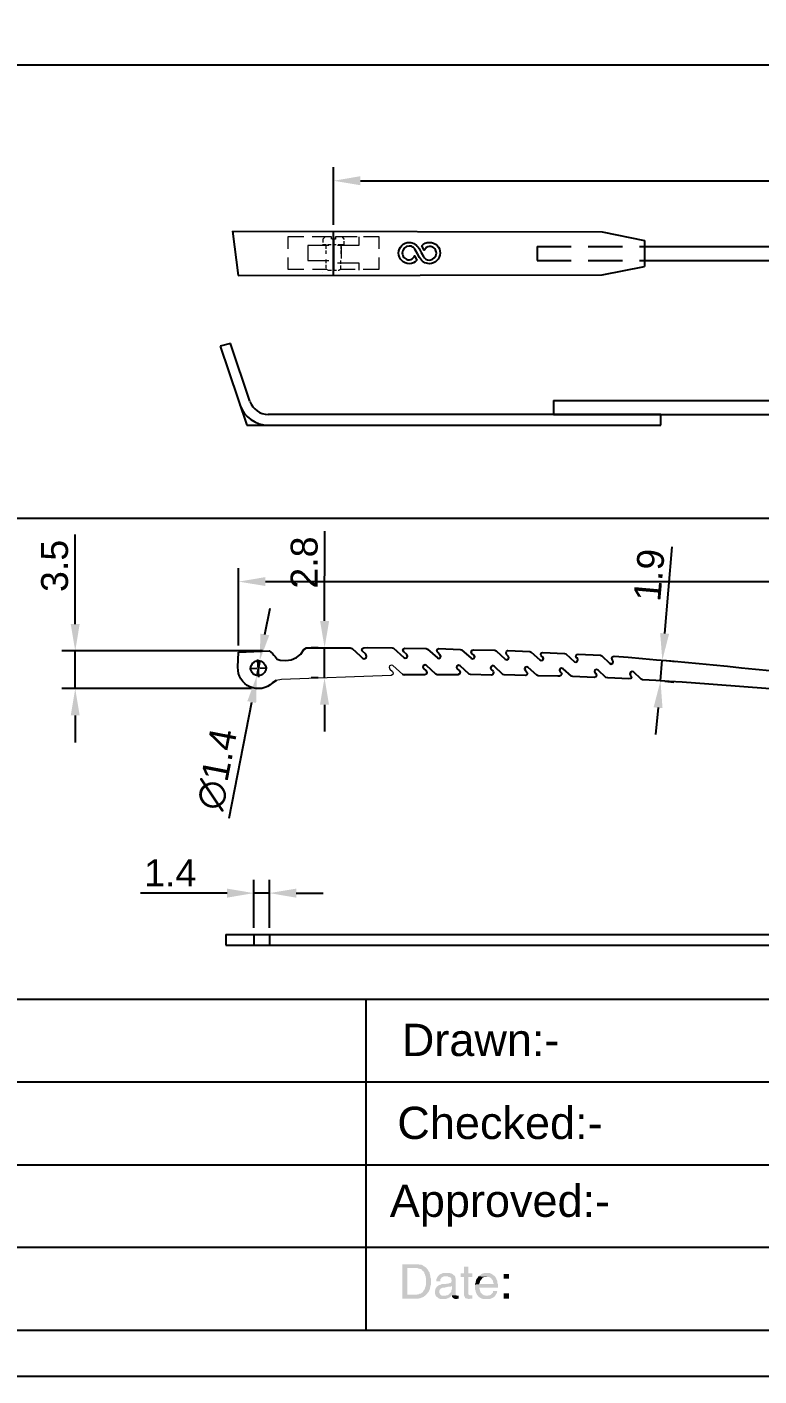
# Model space of a CAD drawing. Header units: millimetres. Extents: x 7018 to 13530, y 4187 to 5692.
# Drawn here: x 12253.5 to 12321.6, y 4951.9 to 5077.3 of the extents above; entities that cross this region are included whole.
import ezdxf

# ---------------------------------------------------------------- set-up
doc = ezdxf.new("R2010")
doc.units = ezdxf.units.MM
for name, pattern in [('CENTER2', [28.575, 19.05, -3.175, 3.175, -3.175]), ('HIDDEN', [9.525, 6.35, -3.175]), ('HIDDEN2', [0.1875, 0.125, -0.0625])]:
    doc.linetypes.add(name, pattern=pattern)
doc.layers.add('111', color=7, linetype='Continuous', true_color=0xffffff)
for name, color, linetype in [('Center Line', 2, 'CENTER2'), ('Dimension', 3, 'Continuous'), ('Hidden Line', 1, 'HIDDEN2'), ('PDF_Geometry', 7, 'Continuous'), ('PDF_虚线层', 7, 'Continuous')]:
    doc.layers.add(name, color=color, linetype=linetype)
doc.styles.get("Standard").update_dxf_attribs({"font": 'arial.ttf'})
doc.styles.add('样式 1', font='romant.shx')
doc.dimstyles.new('ISO-25', dxfattribs={"dimtxt": 2.5, "dimasz": 2.5, "dimexe": 1.25, "dimexo": 0.625, "dimtad": 1, "dimtxsty": 'Standard', "dimcen": 2.5, "dimadec": 0, "dimazin": 0, "dimtfac": 1, "dimtmove": 0, "dimatfit": 3, "dimfxl": 1, "dimarcsym": 0})
doc.dimstyles.new('ISO-25$0', dxfattribs={"dimtxt": 2.5, "dimasz": 2.5, "dimexe": 0.5, "dimexo": 1, "dimgap": 1, "dimtad": 0, "dimtih": 1, "dimtoh": 1, "dimdec": 1, "dimzin": 10, "dimdsep": 46, "dimlunit": 6, "dimtxsty": '样式 1', "dimcen": 0, "dimclrd": 256, "dimclre": 256, "dimclrt": 7, "dimazin": 0, "dimtfac": 1, "dimtdec": 1, "dimtofl": 0, "dimtmove": 0, "dimatfit": 0, "dimfxl": 1, "dimtolj": 1, "dimtzin": 10, "dimarcsym": 0})

# ---------------------------------------------------------------- blocks, each defined once
blk = doc.blocks.new('*D2916')
at = {"layer": 'Defpoints', "color": 0, "transparency": 16777216}
for p in [(12421.97, 5063.03), (12421.97, 5059.6), (12282.02, 5058.32)]:
    blk.add_point(p, dxfattribs=at)
at = {"layer": 'Dimension', "color": 0, "lineweight": -2, "transparency": 16777216}
for p, q in [((12282.02, 5058.94), (12282.02, 5064.28)), ((12421.97, 5060.22), (12421.97, 5064.28)), ((12284.52, 5063.03), (12419.47, 5063.03))]:
    blk.add_line(p, q, dxfattribs=at)
at = {"layer": 'Dimension', "color": 0, "transparency": 16777216}
for points in [[(12284.52, 5063.45), (12284.52, 5062.61), (12282.02, 5063.03)], [(12419.47, 5063.45), (12419.47, 5062.61), (12421.97, 5063.03)]]:
    blk.add_solid(points, dxfattribs=at)
at = {"layer": 'Dimension', "color": 0, "transparency": 16777216, "insert": (12351.99, 5064.93), "char_height": 2.5, "attachment_point": 5}
blk.add_mtext('140±2', dxfattribs=at)
blk = doc.blocks.new('*D2924')
at = {"layer": 'Defpoints', "color": 0, "transparency": 16777216}
for p in [(12274.61, 4996.78), (12274.61, 4992.94), (12276.05, 4992.94)]:
    blk.add_point(p, dxfattribs=at)
at = {"layer": 'Dimension', "color": 0, "lineweight": -2, "transparency": 16777216}
for p, q in [((12274.61, 4993.56), (12274.61, 4998.03)), ((12276.05, 4993.56), (12276.05, 4998.03)), ((12272.11, 4996.78), (12264.05, 4996.78)), ((12276.05, 4996.78), (12274.61, 4996.78)), ((12278.55, 4996.78), (12281.05, 4996.78))]:
    blk.add_line(p, q, dxfattribs=at)
at = {"layer": 'Dimension', "color": 0, "transparency": 16777216}
for points in [[(12272.11, 4997.2), (12272.11, 4996.36), (12274.61, 4996.78)], [(12278.55, 4997.2), (12278.55, 4996.36), (12276.05, 4996.78)]]:
    blk.add_solid(points, dxfattribs=at)
at = {"layer": 'Dimension', "color": 0, "transparency": 16777216, "insert": (12266.83, 4998.66), "char_height": 2.5, "attachment_point": 5}
blk.add_mtext('1.4', dxfattribs=at)
blk = doc.blocks.new('*U1601')
at = {"layer": 'Center Line', "color": 0, "ltscale": 0.2, "transparency": 16777216}
for p, q in [((-0.82, 0), (-0.14, 0)), ((0, 0.14), (0, 0.82)), ((0.14, 0), (0.82, 0)), ((0, -0.82), (0, -0.14))]:
    blk.add_line(p, q, dxfattribs=at)
at = {"layer": 'Center Line', "color": 0, "linetype": 'Continuous', "ltscale": 0.2, "transparency": 16777216}
for p, q in [((-0.07, 0), (0.07, 0)), ((0, -0.07), (0, 0.07))]:
    blk.add_line(p, q, dxfattribs=at)
blk = doc.blocks.new('*D2925')
at = {"layer": 'Defpoints', "color": 0, "transparency": 16777216}
for p in [(12275.15, 5018.38), (12274.89, 5017.01)]:
    blk.add_point(p, dxfattribs=at)
at = {"layer": 'Dimension', "color": 0, "lineweight": -2, "transparency": 16777216}
for p, q in [((12275.63, 5020.83), (12276.11, 5023.29)), ((12275.15, 5018.38), (12274.89, 5017.01)), ((12272.31, 5003.74), (12274.41, 5014.55))]:
    blk.add_line(p, q, dxfattribs=at)
at = {"layer": 'Dimension', "color": 0, "transparency": 16777216}
for points in [[(12275.22, 5020.91), (12276.04, 5020.76), (12275.15, 5018.38)], [(12274, 5014.63), (12274.82, 5014.47), (12274.89, 5017.01)]]:
    blk.add_solid(points, dxfattribs=at)
at = {"layer": 'Dimension', "color": 0, "transparency": 16777216, "insert": (12271.19, 5008.3), "char_height": 2.5, "attachment_point": 5, "rotation": 79.0025}
blk.add_mtext('∅1.4', dxfattribs=at)
blk = doc.blocks.new('*D2926')
at = {"layer": 'Defpoints', "color": 0, "transparency": 16777216}
for p in [(12410.34, 5025.75), (12273.19, 5019.19), (12410.34, 5003.89)]:
    blk.add_point(p, dxfattribs=at)
at = {"layer": 'Dimension', "color": 0, "lineweight": -2, "transparency": 16777216}
for p, q in [((12273.19, 5019.82), (12273.19, 5027)), ((12410.34, 5004.51), (12410.34, 5027)), ((12275.69, 5025.75), (12407.84, 5025.75))]:
    blk.add_line(p, q, dxfattribs=at)
at = {"layer": 'Dimension', "color": 0, "transparency": 16777216}
for points in [[(12275.69, 5026.17), (12275.69, 5025.34), (12273.19, 5025.75)], [(12407.84, 5026.17), (12407.84, 5025.34), (12410.34, 5025.75)]]:
    blk.add_solid(points, dxfattribs=at)
at = {"layer": 'Dimension', "color": 0, "transparency": 16777216, "insert": (12341.77, 5027.65), "char_height": 2.5, "attachment_point": 5}
blk.add_mtext('137.2', dxfattribs=at)
blk = doc.blocks.new('*D2929')
at = {"layer": 'Defpoints', "color": 0, "transparency": 16777216}
for p in [(12281.19, 5019.6), (12281.22, 5019.6), (12281.22, 5016.8)]:
    blk.add_point(p, dxfattribs=at)
at = {"layer": 'Dimension', "color": 0, "lineweight": -2, "transparency": 16777216}
for p, q in [((12281.19, 5022.1), (12281.2, 5030.45)), ((12280.6, 5019.6), (12279.94, 5019.6)), ((12281.18, 5016.8), (12281.19, 5019.6)), ((12280.59, 5016.8), (12279.93, 5016.8)), ((12281.18, 5014.3), (12281.17, 5011.8))]:
    blk.add_line(p, q, dxfattribs=at)
at = {"layer": 'Dimension', "color": 0, "transparency": 16777216}
for points in [[(12280.77, 5022.1), (12281.61, 5022.1), (12281.19, 5019.6)], [(12280.76, 5014.3), (12281.6, 5014.3), (12281.18, 5016.8)]]:
    blk.add_solid(points, dxfattribs=at)
at = {"layer": 'Dimension', "color": 0, "transparency": 16777216, "insert": (12279.3, 5027.52), "char_height": 2.5, "attachment_point": 5, "rotation": 89.912}
blk.add_mtext('2.8', dxfattribs=at)
blk = doc.blocks.new('*D2930')
at = {"layer": 'Defpoints', "color": 0, "transparency": 16777216}
for p in [(12312.38, 5018.46), (12312.61, 5018.44), (12312.21, 5016.54)]:
    blk.add_point(p, dxfattribs=at)
at = {"layer": 'Dimension', "color": 0, "lineweight": -2, "transparency": 16777216}
for p, q in [((12312.83, 5020.93), (12313.54, 5028.97)), ((12312.44, 5016.52), (12312.61, 5018.44)), ((12313, 5018.41), (12313.85, 5018.33)), ((12312.83, 5016.48), (12313.68, 5016.41)), ((12312.22, 5014.03), (12311.99, 5011.54))]:
    blk.add_line(p, q, dxfattribs=at)
at = {"layer": 'Dimension', "color": 0, "transparency": 16777216}
for points in [[(12312.41, 5020.97), (12313.24, 5020.89), (12312.61, 5018.44)], [(12311.8, 5014.06), (12312.63, 5013.99), (12312.44, 5016.52)]]:
    blk.add_solid(points, dxfattribs=at)
at = {"layer": 'Dimension', "color": 0, "transparency": 16777216, "insert": (12311.4, 5026.36), "char_height": 2.5, "attachment_point": 5, "rotation": 84.9268}
blk.add_mtext('1.9', dxfattribs=at)
blk = doc.blocks.new('*D2931')
at = {"layer": 'Defpoints', "color": 0, "transparency": 16777216}
for p in [(12257.99, 5019.3), (12276.02, 5019.3), (12275.02, 5015.8)]:
    blk.add_point(p, dxfattribs=at)
at = {"layer": 'Dimension', "color": 0, "lineweight": -2, "transparency": 16777216}
for p, q in [((12257.99, 5021.8), (12257.99, 5030.12)), ((12275.4, 5019.3), (12256.74, 5019.3)), ((12257.99, 5015.8), (12257.99, 5019.3)), ((12274.4, 5015.8), (12256.74, 5015.8)), ((12257.99, 5013.3), (12257.99, 5010.8))]:
    blk.add_line(p, q, dxfattribs=at)
at = {"layer": 'Dimension', "color": 0, "transparency": 16777216}
for points in [[(12257.57, 5021.8), (12258.4, 5021.8), (12257.99, 5019.3)], [(12257.57, 5013.3), (12258.4, 5013.3), (12257.99, 5015.8)]]:
    blk.add_solid(points, dxfattribs=at)
at = {"layer": 'Dimension', "color": 0, "transparency": 16777216, "insert": (12256.08, 5027.21), "char_height": 2.5, "attachment_point": 5, "rotation": 90}
blk.add_mtext('3.5', dxfattribs=at)

msp = doc.modelspace()

# ---------------------------------------------------------------- hatches: boundary and pattern name
at = {"transparency": 33554559}
for points in [[(12289.732, 4962.27), (12288.423, 4962.27), (12288.423, 4959.065), (12289.912, 4959.065), (12290.003, 4959.111), (12290.093, 4959.111), (12290.183, 4959.156), (12290.228, 4959.156), (12290.319, 4959.201), (12290.409, 4959.246), (12290.454, 4959.291), (12290.544, 4959.336), (12290.589, 4959.381), (12290.635, 4959.427), (12288.874, 4959.427), (12288.874, 4961.909), (12289.687, 4961.909), (12290.635, 4961.954), (12290.544, 4961.999), (12290.499, 4962.044), (12290.409, 4962.089), (12290.364, 4962.134), (12290.274, 4962.18), (12290.183, 4962.225), (12290.003, 4962.225), (12289.958, 4962.27), (12289.867, 4962.27)], [(12290.635, 4961.954), (12289.687, 4961.909), (12289.822, 4961.909), (12289.912, 4961.864), (12290.003, 4961.864), (12290.048, 4961.819), (12290.138, 4961.819), (12290.228, 4961.773), (12290.274, 4961.683), (12290.319, 4961.638), (12290.409, 4961.593), (12290.454, 4961.503), (12290.454, 4961.457), (12290.499, 4961.367), (12290.544, 4961.322), (12290.544, 4961.232), (12290.589, 4961.142), (12290.589, 4961.051), (12290.635, 4960.961), (12290.635, 4960.374), (12290.589, 4960.284), (12290.589, 4960.194), (12290.544, 4960.103), (12290.544, 4960.013), (12290.499, 4959.968), (12290.454, 4959.878), (12290.409, 4959.833), (12290.364, 4959.742), (12290.364, 4959.742), (12290.319, 4959.652), (12290.228, 4959.607), (12290.183, 4959.562), (12290.093, 4959.517), (12290.003, 4959.517), (12289.958, 4959.472), (12289.867, 4959.472), (12289.777, 4959.427), (12288.874, 4959.427), (12290.635, 4959.427), (12290.725, 4959.517), (12290.725, 4959.517), (12290.77, 4959.607), (12290.815, 4959.652), (12290.86, 4959.697), (12290.905, 4959.788), (12290.951, 4959.878), (12290.951, 4959.923), (12290.996, 4960.013), (12290.996, 4960.103), (12291.041, 4960.194), (12291.041, 4960.284), (12291.086, 4960.374), (12291.086, 4960.916), (12291.041, 4961.006), (12291.041, 4961.187), (12290.996, 4961.277), (12290.996, 4961.322), (12290.951, 4961.412), (12290.951, 4961.503), (12290.905, 4961.548), (12290.86, 4961.638), (12290.815, 4961.728), (12290.77, 4961.773), (12290.725, 4961.819), (12290.68, 4961.909)], [(12294.561, 4962.044), (12294.155, 4962.044), (12294.155, 4961.412), (12293.839, 4961.412), (12293.839, 4961.096), (12294.155, 4961.096), (12294.155, 4959.381), (12294.2, 4959.291), (12294.245, 4959.201), (12294.245, 4959.156), (12294.29, 4959.111), (12294.335, 4959.111), (12294.426, 4959.065), (12294.516, 4959.065), (12294.606, 4959.02), (12294.651, 4959.02), (12294.696, 4959.065), (12294.922, 4959.065), (12294.922, 4959.381), (12294.696, 4959.381), (12294.606, 4959.427), (12294.561, 4959.472), (12294.561, 4961.096), (12294.922, 4961.096), (12294.922, 4961.412), (12294.561, 4961.412)], [(12293.297, 4961.187), (12292.485, 4961.142), (12292.666, 4961.142), (12292.711, 4961.096), (12292.801, 4961.096), (12292.846, 4961.051), (12292.936, 4961.006), (12292.981, 4960.916), (12292.981, 4960.826), (12293.027, 4960.735), (12293.027, 4960.735), (12292.981, 4960.645), (12292.981, 4960.6), (12292.936, 4960.555), (12292.846, 4960.51), (12292.801, 4960.51), (12292.711, 4960.465), (12292.214, 4960.419), (12292.079, 4960.419), (12291.989, 4960.374), (12291.898, 4960.329), (12291.853, 4960.329), (12291.763, 4960.284), (12293.027, 4960.239), (12293.027, 4959.923), (12292.981, 4959.833), (12292.981, 4959.697), (12292.936, 4959.652), (12292.846, 4959.562), (12292.801, 4959.517), (12292.756, 4959.472), (12292.711, 4959.427), (12292.62, 4959.381), (12292.53, 4959.381), (12292.44, 4959.336), (12291.537, 4959.336), (12291.582, 4959.246), (12291.673, 4959.201), (12291.718, 4959.156), (12291.763, 4959.111), (12291.853, 4959.065), (12291.898, 4959.065), (12291.989, 4959.02), (12292.485, 4959.02), (12292.53, 4959.065), (12292.62, 4959.111), (12292.711, 4959.111), (12292.756, 4959.156), (12292.846, 4959.201), (12292.936, 4959.291), (12292.936, 4959.291), (12293.027, 4959.381), (12293.433, 4959.381), (12293.388, 4959.472), (12293.388, 4960.916), (12293.343, 4961.006), (12293.343, 4961.096)], [(12292.53, 4961.457), (12292.214, 4961.457), (12292.124, 4961.412), (12292.034, 4961.367), (12291.989, 4961.367), (12291.898, 4961.322), (12291.853, 4961.277), (12291.808, 4961.232), (12291.763, 4961.187), (12291.718, 4961.142), (12291.673, 4961.051), (12291.628, 4960.961), (12291.582, 4960.871), (12291.582, 4960.69), (12291.943, 4960.69), (12291.943, 4960.826), (12291.989, 4960.916), (12292.034, 4960.961), (12292.079, 4961.051), (12292.124, 4961.051), (12292.214, 4961.096), (12292.304, 4961.142), (12292.485, 4961.142), (12293.297, 4961.187), (12293.252, 4961.232), (12293.162, 4961.277), (12293.117, 4961.322), (12293.072, 4961.367), (12292.981, 4961.412), (12292.891, 4961.412), (12292.846, 4961.457), (12292.62, 4961.457)], [(12296.276, 4961.457), (12296.05, 4961.457), (12295.96, 4961.412), (12295.915, 4961.412), (12295.825, 4961.367), (12295.735, 4961.322), (12295.689, 4961.277), (12295.599, 4961.232), (12295.554, 4961.187), (12295.509, 4961.142), (12296.276, 4961.096), (12296.457, 4961.096), (12296.547, 4961.051), (12296.637, 4961.006), (12296.682, 4960.961), (12296.727, 4960.916), (12296.727, 4960.916), (12296.773, 4960.826), (12296.818, 4960.78), (12296.863, 4960.69), (12296.863, 4960.6), (12296.908, 4960.51), (12296.908, 4960.419), (12295.599, 4960.419), (12295.193, 4960.374), (12295.193, 4959.923), (12295.238, 4959.833), (12295.238, 4959.742), (12295.283, 4959.652), (12295.283, 4959.607), (12295.328, 4959.517), (12295.373, 4959.427), (12295.419, 4959.381), (12295.464, 4959.336), (12296.276, 4959.336), (12296.186, 4959.336), (12296.096, 4959.381), (12296.005, 4959.381), (12295.96, 4959.427), (12295.87, 4959.472), (12295.825, 4959.517), (12295.78, 4959.562), (12295.735, 4959.607), (12295.689, 4959.652), (12295.689, 4959.742), (12295.644, 4959.788), (12295.644, 4959.878), (12295.599, 4960.013), (12295.599, 4960.103), (12297.314, 4960.103), (12297.314, 4960.419), (12297.269, 4960.51), (12297.269, 4960.69), (12297.224, 4960.78), (12297.179, 4960.871), (12297.179, 4960.916), (12297.134, 4961.006), (12297.088, 4961.051), (12297.043, 4961.142), (12296.998, 4961.187), (12296.908, 4961.232), (12296.863, 4961.277), (12296.773, 4961.322), (12296.727, 4961.367), (12296.637, 4961.412), (12296.547, 4961.457), (12296.366, 4961.457)], [(12295.509, 4961.142), (12295.464, 4961.096), (12295.419, 4961.006), (12295.373, 4960.961), (12295.328, 4960.871), (12295.283, 4960.826), (12295.283, 4960.735), (12295.238, 4960.645), (12295.238, 4960.555), (12295.193, 4960.465), (12295.193, 4960.374), (12295.599, 4960.419), (12295.599, 4960.51), (12295.644, 4960.6), (12295.644, 4960.69), (12295.689, 4960.735), (12295.735, 4960.826), (12295.78, 4960.871), (12295.825, 4960.916), (12295.87, 4961.006), (12295.96, 4961.051), (12296.005, 4961.051), (12296.096, 4961.096), (12296.276, 4961.096)], [(12298.352, 4960.916), (12298.352, 4961.367), (12297.856, 4961.367), (12297.856, 4960.916)], [(12291.763, 4960.284), (12291.718, 4960.239), (12291.628, 4960.194), (12291.628, 4960.149), (12291.582, 4960.103), (12291.537, 4960.013), (12291.492, 4959.968), (12291.492, 4959.878), (12291.447, 4959.788), (12291.447, 4959.562), (12291.492, 4959.472), (12291.492, 4959.381), (12291.537, 4959.336), (12292.259, 4959.336), (12292.124, 4959.336), (12292.034, 4959.381), (12291.989, 4959.427), (12291.943, 4959.472), (12291.898, 4959.562), (12291.853, 4959.652), (12291.853, 4959.788), (12291.898, 4959.878), (12291.943, 4959.923), (12291.989, 4960.013), (12292.034, 4960.013), (12292.124, 4960.058), (12292.214, 4960.103), (12292.395, 4960.103), (12292.756, 4960.194), (12292.936, 4960.194), (12293.027, 4960.239)], [(12293.433, 4959.381), (12293.027, 4959.381), (12293.027, 4959.291), (12293.523, 4959.336), (12293.523, 4959.336)], [(12293.658, 4959.336), (12293.523, 4959.336), (12293.027, 4959.291), (12293.072, 4959.201), (12293.117, 4959.156), (12293.117, 4959.156), (12293.162, 4959.111), (12293.252, 4959.065), (12293.343, 4959.02), (12293.523, 4959.02), (12293.568, 4959.065), (12293.658, 4959.065)], [(12297.269, 4959.788), (12296.863, 4959.788), (12296.863, 4959.652), (12296.818, 4959.607), (12296.727, 4959.517), (12296.682, 4959.472), (12296.637, 4959.427), (12296.547, 4959.381), (12296.457, 4959.381), (12296.366, 4959.336), (12295.464, 4959.336), (12295.509, 4959.246), (12295.599, 4959.201), (12295.644, 4959.156), (12295.735, 4959.111), (12295.825, 4959.065), (12295.87, 4959.065), (12295.96, 4959.02), (12296.547, 4959.02), (12296.637, 4959.065), (12296.727, 4959.111), (12296.773, 4959.111), (12296.863, 4959.156), (12296.908, 4959.201), (12296.998, 4959.246), (12297.043, 4959.336), (12297.088, 4959.381), (12297.134, 4959.472), (12297.179, 4959.517), (12297.224, 4959.607), (12297.224, 4959.697)], [(12298.352, 4959.065), (12298.352, 4959.562), (12297.856, 4959.562), (12297.856, 4959.065)]]:
    msp.add_hatch(color=256, dxfattribs=at).paths.add_polyline_path(points)

# ---------------------------------------------------------------- linework, layer by layer
for p, q in [((12204.369, 5073.816), (12600.807, 5073.816)), ((12272.63, 5058.336), (12307.005, 5058.272)), ((12272.63, 5058.336), (12273.139, 5054.21)), ((12282.015, 5054.208), (12282.015, 5058.318)), ((12282.015, 5057.809), (12282.015, 5054.718)), ((12307.005, 5058.272), (12310.955, 5057.485)), ((12310.955, 5057.485), (12310.955, 5055.06)), ((12310.955, 5056.922), (12350.015, 5056.922)), ((12307.005, 5054.273), (12310.955, 5055.06)), ((12310.955, 5055.622), (12350.015, 5055.622)), ((12273.139, 5054.21), (12307.005, 5054.273)), ((12272.419, 5047.887), (12271.458, 5047.631)), ((12271.458, 5047.631), (12273.949, 5040.294)), ((12274.244, 5042.516), (12272.419, 5047.887)), ((12302.473, 5042.594), (12351.608, 5042.594)), ((12302.473, 5042.594), (12302.473, 5041.294)), ((12312.473, 5041.294), (12275.948, 5041.294)), ((12302.473, 5041.294), (12351.608, 5041.294)), ((12312.473, 5040.294), (12312.473, 5041.294)), ((12273.949, 5040.294), (12312.473, 5040.294)), ((12204.369, 5031.644), (12600.807, 5031.644)), ((12273.125, 5017.78), (12273.19, 5019.193)), ((12271.993, 4992.936), (12271.993, 4991.936)), ((12271.993, 4992.936), (12411.236, 4992.936)), ((12271.993, 4991.936), (12411.236, 4991.936)), ((12274.608, 4992.936), (12274.608, 4991.936)), ((12276.048, 4992.936), (12276.048, 4991.936)), ((12191.551, 4956.132), (12600.807, 4956.132))]:
    msp.add_line(p, q)
msp.add_lwpolyline([(12604.845, 4951.873), (12604.845, 5248.873), (12184.845, 5248.873), (12184.845, 4951.873)], close=True)
at = {"color": 3}
msp.add_lwpolyline([(12290.563, 5056.739, 0.0692819), (12290.47, 5056.614), (12290.454, 5056.584), (12290.45, 5056.575), (12290.225, 5056.975, -0.211653), (12290.939, 5057.295, -0.1899034), (12291.658, 5057.012, -0.2148715), (12291.931, 5056.307, -0.4135549), (12290.939, 5055.314, -0.281356), (12290.033, 5055.881), (12289.827, 5056.248), (12289.622, 5056.614, 0.1470256), (12289.392, 5056.864, 0.134745), (12289.065, 5056.954, 0.4142045), (12288.416, 5056.305, 0.182544), (12288.569, 5055.9, 0.1647255), (12288.942, 5055.686, 0.264977), (12289.443, 5055.871, 0.0227654), (12289.492, 5055.931, 0.0245006), (12289.535, 5055.997), (12289.549, 5056.026), (12289.554, 5056.035), (12289.779, 5055.634, -0.2115472), (12289.065, 5055.314, -0.999983), (12289.065, 5057.295, -0.2816452), (12289.972, 5056.727), (12290.177, 5056.361), (12290.382, 5055.995, 0.2808543), (12290.939, 5055.656, 0.414205), (12291.588, 5056.305, 0.182545), (12291.435, 5056.709, 0.164251), (12291.063, 5056.924, 0.1447987), (12290.787, 5056.891, 0.094748)], format="xyb", close=True, dxfattribs=at)
for points in [[(12273.19, 5019.193), (12276.024, 5019.304, -0.1028672), (12276.583, 5018.771), (12276.78, 5018.547), (12277.07, 5018.444), (12277.576, 5018.411), (12278.087, 5018.463), (12278.567, 5018.686), (12278.968, 5018.999), (12279.251, 5019.447), (12279.515, 5019.599), (12283.578, 5019.593), (12283.744, 5019.54), (12284.504, 5018.856), (12284.701, 5018.632), (12284.867, 5018.579), (12285.041, 5018.653), (12285.094, 5018.819), (12285.021, 5018.993), (12284.7, 5019.267), (12284.666, 5019.396), (12284.716, 5019.52), (12284.848, 5019.596), (12285.146, 5019.62), (12287.472, 5019.598), (12287.596, 5019.547), (12288.557, 5018.682), (12288.68, 5018.631), (12288.852, 5018.663), (12288.905, 5018.829), (12288.828, 5018.96), (12288.55, 5019.232), (12288.473, 5019.364), (12288.524, 5019.488), (12288.655, 5019.564), (12290.642, 5019.522), (12290.766, 5019.471), (12291.687, 5018.65), (12291.811, 5018.6), (12291.943, 5018.676), (12291.993, 5018.8), (12291.917, 5018.932), (12291.719, 5019.156), (12291.643, 5019.288), (12291.696, 5019.454), (12291.828, 5019.53), (12293.812, 5019.446), (12293.936, 5019.395), (12294.817, 5018.619), (12294.941, 5018.569), (12295.115, 5018.643), (12295.165, 5018.766), (12295.089, 5018.898), (12294.889, 5019.08), (12294.813, 5019.212), (12294.908, 5019.375), (12295.037, 5019.409), (12297.024, 5019.367), (12297.148, 5019.317), (12297.987, 5018.543), (12298.153, 5018.49), (12298.285, 5018.567), (12298.335, 5018.69), (12298.259, 5018.822), (12298.098, 5018.959), (12298.067, 5019.131), (12298.117, 5019.255), (12298.249, 5019.331), (12300.275, 5019.243), (12300.399, 5019.193), (12301.199, 5018.465), (12301.323, 5018.414), (12301.494, 5018.446), (12301.547, 5018.612), (12301.471, 5018.743), (12301.35, 5018.836), (12301.316, 5018.965), (12301.369, 5019.131), (12301.498, 5019.165), (12303.524, 5019.078), (12303.648, 5019.027), (12304.448, 5018.299), (12304.572, 5018.249), (12304.703, 5018.325), (12304.756, 5018.491), (12304.722, 5018.62), (12304.641, 5018.667), (12304.565, 5018.799), (12304.66, 5018.963), (12304.789, 5018.997), (12306.857, 5018.907), (12306.981, 5018.856), (12307.699, 5018.175), (12307.863, 5018.08), (12307.994, 5018.156), (12308.047, 5018.322), (12307.971, 5018.454), (12307.898, 5018.628), (12307.948, 5018.752), (12308.122, 5018.826, -0.015884), (12350.173, 5014.015)], [(12276.342, 5016.331), (12276.696, 5016.563), (12276.342, 5016.331, -0.6792326), (12273.125, 5017.78, -0.6792326)], [(12349.987, 5012.539, 0.0228946), (12310.775, 5016.624), (12310.651, 5016.674), (12309.933, 5017.355), (12309.809, 5017.405), (12309.677, 5017.329), (12309.582, 5017.166), (12309.658, 5017.034), (12309.734, 5016.902), (12309.681, 5016.736), (12309.51, 5016.705), (12307.526, 5016.79), (12307.36, 5016.842), (12306.642, 5017.523), (12306.476, 5017.576), (12306.344, 5017.5), (12306.294, 5017.376), (12306.37, 5017.245), (12306.409, 5017.2), (12306.483, 5017.026), (12306.433, 5016.902), (12306.258, 5016.828), (12304.274, 5016.913), (12304.151, 5016.963), (12303.39, 5017.647), (12303.224, 5017.7), (12303.095, 5017.666), (12303.042, 5017.5), (12303.118, 5017.368), (12303.197, 5017.278), (12303.273, 5017.147), (12303.181, 5017.025), (12303.049, 5016.949), (12302.881, 5016.96), (12301.062, 5016.992), (12300.939, 5017.042), (12300.139, 5017.771), (12300.015, 5017.821), (12299.886, 5017.787), (12299.791, 5017.624), (12299.867, 5017.492), (12299.985, 5017.357), (12300.062, 5017.225), (12300.011, 5017.101), (12299.879, 5017.025), (12297.893, 5017.068), (12297.769, 5017.118), (12296.972, 5017.889), (12296.806, 5017.942), (12296.674, 5017.865), (12296.621, 5017.7), (12296.697, 5017.568), (12296.858, 5017.43), (12296.892, 5017.301), (12296.839, 5017.135), (12296.707, 5017.059), (12294.762, 5017.099), (12294.639, 5017.149), (12293.799, 5017.923), (12293.633, 5017.976), (12293.501, 5017.899), (12293.451, 5017.776), (12293.527, 5017.644), (12293.727, 5017.462), (12293.801, 5017.287), (12293.751, 5017.164), (12293.576, 5017.09), (12291.671, 5017.085), (12291.548, 5017.135), (12290.669, 5017.954), (12290.503, 5018.007), (12290.371, 5017.93), (12290.321, 5017.807), (12290.397, 5017.675), (12290.636, 5017.448), (12290.71, 5017.274), (12290.66, 5017.15), (12290.486, 5017.077), (12288.623, 5017.069), (12288.457, 5017.122), (12288.623, 5017.069)]]:
    msp.add_lwpolyline(points, format="xyb")
for points in [[(12204.369, 4986.912), (12600.807, 4986.912)], [(12285.038, 4986.912), (12285.038, 4956.132)], [(12204.369, 4979.24), (12500.499, 4979.24)], [(12204.369, 4971.522), (12553.439, 4971.522)], [(12204.369, 4963.849), (12500.499, 4963.849)]]:
    msp.add_lwpolyline(points)
msp.add_circle((12275.021, 5017.694), 0.7)
for centre, radius in [((12275.955, 5043.094), 2.8), ((12275.948, 5043.094), 1.8)]:
    msp.add_arc(centre, radius, 198.75781, 270)
at = {"layer": '111', "color": 7, "linetype": 'Continuous', "lineweight": 13}
msp.add_line((12281.024, 5054.517), (12281.024, 5054.517), dxfattribs=at)
msp.add_line((12281.024, 5054.517), (12281.024, 5054.517), dxfattribs=at)
at = {"layer": 'Hidden Line', "linetype": 'HIDDEN', "ltscale": 0.5}
for p, q in [((12300.955, 5056.922), (12300.955, 5055.622)), ((12300.955, 5056.922), (12310.955, 5056.922)), ((12300.955, 5055.622), (12310.955, 5055.622))]:
    msp.add_line(p, q, dxfattribs=at)
at = {"layer": 'Hidden Line', "lineweight": 9, "ltscale": 2.5}
msp.add_lwpolyline([(12281.834, 5057.809), (12281.242, 5057.809), (12281.03, 5057.597), (12281.03, 5057.089), (12282.723, 5057.089), (12283.02, 5057.089), (12283.02, 5057.597), (12282.85, 5057.809), (12282.215, 5057.809), (12282.215, 5057.597), (12281.834, 5057.597)], close=True, dxfattribs=at)
for points in [[(12281.326, 5056.242), (12281.326, 5057.089)], [(12282.723, 5056.242), (12282.723, 5057.089)], [(12282.723, 5056.92), (12282.723, 5056.073)], [(12282.723, 5056.581), (12282.723, 5055.734)], [(12281.317, 5055.692), (12281.317, 5054.845), (12281.529, 5054.718), (12282.502, 5054.718), (12282.714, 5054.845), (12282.714, 5055.692)]]:
    msp.add_lwpolyline(points, dxfattribs=at)
at = {"layer": 'PDF_Geometry', "lineweight": 9}
msp.add_lwpolyline([(12288.457, 5017.122), (12287.536, 5017.943), (12287.412, 5017.993), (12287.238, 5017.919), (12287.188, 5017.796), (12287.261, 5017.622), (12287.501, 5017.395), (12287.577, 5017.263), (12287.524, 5017.097), (12287.392, 5017.021), (12277.167, 5016.66), (12276.696, 5016.563)], dxfattribs=at)
at = {"layer": 'PDF_虚线层', "lineweight": 9}
for points in [[(12279.252, 5057.809), (12277.77, 5057.809), (12277.77, 5056.708)], [(12281.613, 5057.809), (12280.047, 5057.809)], [(12281.613, 5057.809), (12280.047, 5057.809)], [(12284.374, 5057.809), (12284.374, 5057.004), (12282.385, 5057.004)], [(12284.026, 5057.809), (12282.418, 5057.809)], [(12284.217, 5057.809), (12282.608, 5057.809)], [(12286.279, 5056.708), (12286.279, 5057.809), (12284.798, 5057.809)], [(12281.58, 5057.004), (12279.633, 5057.004), (12279.633, 5055.607), (12281.58, 5055.607)], [(12277.77, 5055.904), (12277.77, 5054.803), (12279.252, 5054.803)], [(12280.056, 5054.803), (12281.326, 5054.803)], [(12282.385, 5055.396), (12284.374, 5055.396), (12284.374, 5054.718)], [(12282.714, 5054.803), (12284.026, 5054.803)], [(12284.788, 5054.803), (12286.27, 5054.803), (12286.27, 5055.904)]]:
    msp.add_lwpolyline(points, dxfattribs=at)

# ---------------------------------------------------------------- block references
at = {"layer": 'Center Line', "ltscale": 0.2, "rotation": 2.513176020529866}
msp.add_blockref('*U1601', (12275.021, 5017.694), dxfattribs=at)

# ---------------------------------------------------------------- texts
at = {"char_height": 2.9997, "width": 34.34827, "attachment_point": 5}
for s, insert in [('Drawn:-', (12295.706, 4983.111)), ('Checked:-', (12297.503, 4975.393)), ('Approved:-', (12297.503, 4967.721))]:
    msp.add_mtext(s, dxfattribs=dict(at, insert=insert))

# ---------------------------------------------------------------- dimensions: what is measured, and where the dimension line sits
at = {"layer": 'Dimension'}
for base, p1, p2, override, picture, middle in [((12421.97, 5063.029), (12282.015, 5058.318), (12421.97, 5059.599), {"dimexe": 1.25, "dimexo": 0.625, "dimgap": 0.625, "dimtad": 1, "dimzin": 8, "dimlunit": 2, "dimpost": '<>', "dimtxsty": 'Standard', "dimcen": 2.5, "dimclrd": 0, "dimclre": 0, "dimclrt": 0, "dimadec": 0, "dimtol": 1, "dimtp": 2, "dimtm": 2, "dimtdec": 2, "dimtofl": 1, "dimatfit": 3, "dimtolj": 0, "dimtzin": 8}, '*D2916', (12351.993, 5064.93)), ((12410.343, 5025.752), (12273.19, 5019.193), (12410.343, 5003.887), {"dimexe": 1.25, "dimexo": 0.625, "dimgap": 0.625, "dimtad": 1, "dimtih": 0, "dimtoh": 0, "dimzin": 8, "dimlunit": 2, "dimtxsty": 'Standard', "dimcen": 2.5, "dimclrd": 0, "dimclre": 0, "dimclrt": 0, "dimadec": 0, "dimtp": 0.2, "dimtm": 0.2, "dimtdec": 2, "dimtofl": 1, "dimatfit": 3, "dimtolj": 0, "dimtzin": 8}, '*D2926', (12341.767, 5027.654)), ((12274.608, 4996.781), (12276.048, 4992.936), (12274.608, 4992.936), {"dimexe": 1.25, "dimexo": 0.625, "dimgap": 0.625, "dimtad": 1, "dimtih": 0, "dimtoh": 0, "dimzin": 8, "dimlunit": 2, "dimtxsty": 'Standard', "dimcen": 2.5, "dimclrd": 0, "dimclre": 0, "dimclrt": 0, "dimadec": 0, "dimtp": 0.2, "dimtm": 0.2, "dimtdec": 2, "dimtofl": 1, "dimatfit": 3, "dimtolj": 0, "dimtzin": 8}, '*D2924', (12266.83, 4998.661))]:
    dim = msp.add_linear_dim(base=base, p1=p1, p2=p2, dimstyle='ISO-25$0', override=override, dxfattribs=at)
    dim.commit()
    dim.dimension.update_dxf_attribs({"geometry": picture, "text_midpoint": middle})
dim = msp.add_linear_dim(base=(12257.986, 5019.304), p1=(12275.021, 5015.796), p2=(12276.024, 5019.304), angle=90, dimstyle='ISO-25$0', override={"dimexe": 1.25, "dimexo": 0.625, "dimgap": 0.625, "dimtad": 1, "dimtih": 0, "dimtoh": 0, "dimzin": 8, "dimlunit": 2, "dimtxsty": 'Standard', "dimcen": 2.5, "dimclrd": 0, "dimclre": 0, "dimclrt": 0, "dimadec": 0, "dimtp": 0.2, "dimtm": 0.2, "dimtdec": 2, "dimtofl": 1, "dimatfit": 3, "dimtolj": 0, "dimtzin": 8}, dxfattribs=at)
dim.commit()
dim.dimension.update_dxf_attribs({"geometry": '*D2931', "text_midpoint": (12256.084, 5027.214)})
for p1, p2, distance, picture, middle in [((12281.217, 5016.803), (12281.221, 5019.597), 0.035, '*D2929', (12279.297, 5027.524)), ((12312.207, 5016.538), (12312.378, 5018.461), -0.231, '*D2930', (12311.402, 5026.364))]:
    dim = msp.add_aligned_dim(p1=p1, p2=p2, distance=distance, dimstyle='ISO-25$0', override={"dimexe": 1.25, "dimexo": 0.625, "dimgap": 0.625, "dimtad": 1, "dimtih": 0, "dimtoh": 0, "dimzin": 8, "dimlunit": 2, "dimtxsty": 'Standard', "dimcen": 2.5, "dimclrd": 0, "dimclre": 0, "dimclrt": 0, "dimadec": 0, "dimtp": 0.2, "dimtm": 0.2, "dimtdec": 2, "dimtofl": 1, "dimatfit": 3, "dimtolj": 0, "dimtzin": 8}, dxfattribs=at)
    dim.commit()
    dim.dimension.update_dxf_attribs({"geometry": picture, "text_midpoint": middle})
dim = msp.add_diameter_dim_2p(p1=(12275.155, 5018.381), p2=(12274.888, 5017.006), dimstyle='ISO-25', override={"dimdec": 1, "dimdsep": 46, "dimtp": 0.2, "dimtm": 0.2}, dxfattribs=at)
dim.commit()
dim.dimension.update_dxf_attribs({"geometry": '*D2925', "text_midpoint": (12271.187, 5008.297)})

doc.saveas('drawing.dxf')
